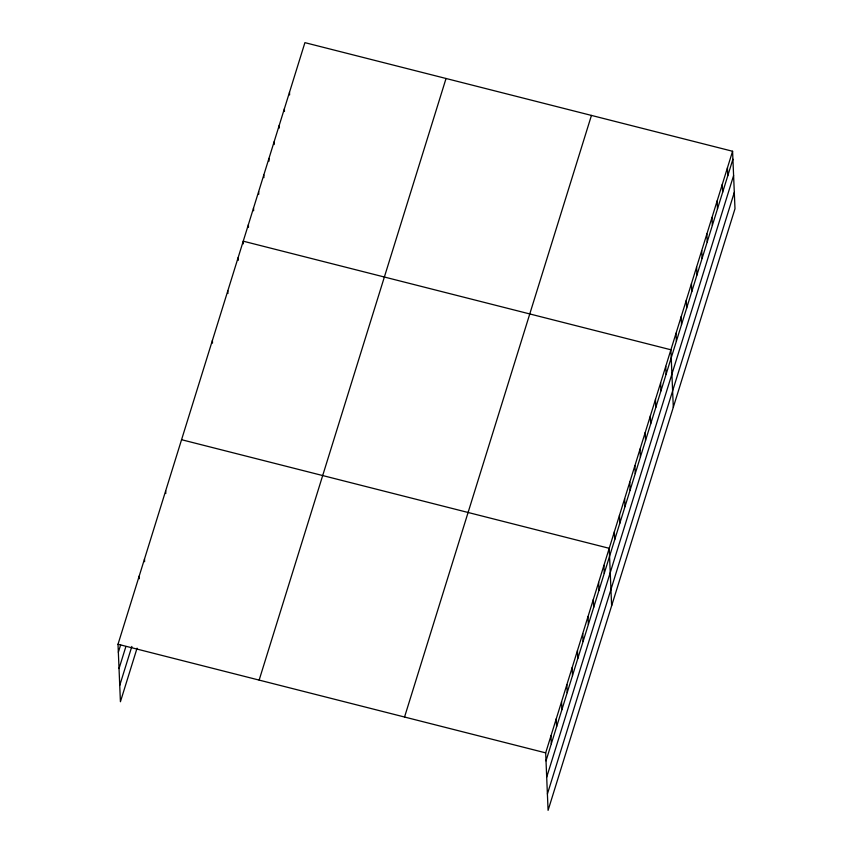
<?xml version="1.0" encoding="UTF-8"?>
<svg xmlns="http://www.w3.org/2000/svg" width="853" height="853" viewBox="0 0 853 853"><rect width="100%" height="100%" fill="white"/><g stroke="black" fill="none" stroke-linecap="round" stroke-linejoin="round"><path stroke-width="1.28" d="M137.066 648.173L120.422 701.742L118.013 644.26L304.916 42.65L732.578 151.258L734.987 208.74L548.084 810.35L545.675 752.868L732.578 151.258M118.354 652.236L120.625 644.932M119.036 668.571L125.849 646.659M119.74 685.407L131.842 646.446M259.141 680.097L446.044 78.487M404.546 717.021L591.449 115.422M546.005 760.844L732.908 159.234M546.698 777.179L733.591 175.569M547.402 794.015L734.294 192.405M181.561 439.711L609.223 548.319L611.633 605.801M118.013 644.26L545.675 752.868M727.438 167.806L727.769 175.771M722.288 184.344L722.63 192.32M717.149 200.892L717.49 208.868M712.01 217.43L712.351 225.405M706.87 233.978L707.212 241.953M701.731 250.526L702.072 258.502M696.592 267.064L696.933 275.039M691.452 283.612L691.794 291.587M686.313 300.16L686.654 308.125M681.174 316.698L681.515 324.673M676.034 333.246L676.376 341.221M673.305 407.276L670.895 349.783L243.244 241.186L243.35 243.841M665.756 366.332L666.086 374.307M660.617 382.88L660.947 390.855M655.477 399.417L655.808 407.393M650.338 415.965L650.668 423.941M645.199 432.514L645.529 440.489M640.059 449.051L640.39 457.027M634.92 465.599L635.25 473.575M629.781 482.137L630.111 490.112M624.641 498.685L624.972 506.661M619.502 515.233L619.832 523.209M614.363 531.771L614.693 539.746M603.924 565.368L604.255 573.344M598.625 582.407L598.966 590.383M593.336 599.456L593.667 607.432M588.037 616.506L588.367 624.471M582.738 633.544L583.079 641.52M577.449 650.594L577.78 658.569M572.15 667.632L572.491 675.608M566.861 684.682L567.192 692.657M561.562 701.731L561.892 709.707M556.263 718.77L556.604 726.745M550.974 735.819L551.305 743.795M289.498 92.284L289.604 94.939M284.358 108.832L284.465 111.487M279.219 125.37L279.326 128.025M274.08 141.918L274.186 144.573M268.94 158.455L269.047 161.121M263.801 175.004L263.908 177.659M258.662 191.552L258.768 194.207M253.522 208.089L253.629 210.755M248.383 224.638L248.49 227.293M238.104 257.723L238.211 260.378M227.826 290.809L227.932 293.475M212.397 340.443L212.514 343.109M165.674 490.848L165.791 493.503M144.498 559.035L144.605 561.69M139.199 576.074L139.306 578.739"/></g></svg>
